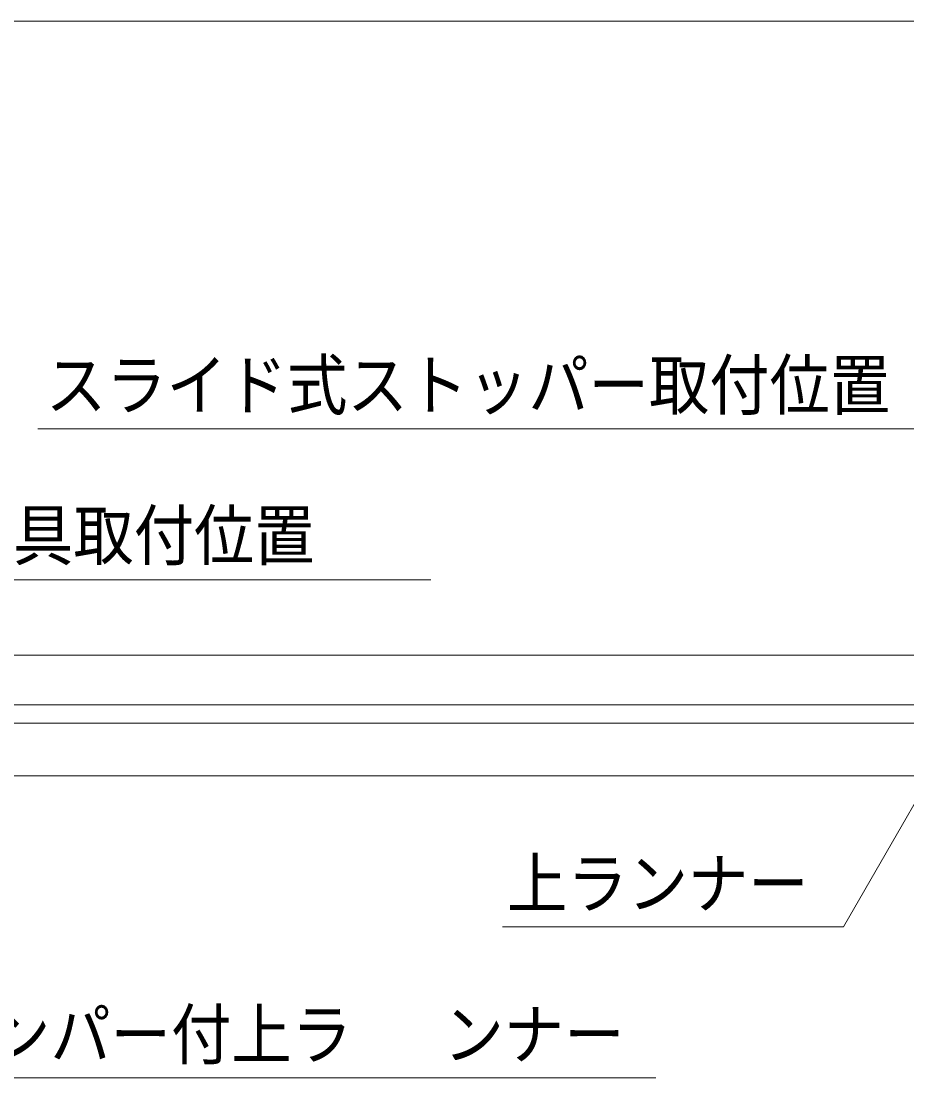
# Model space of a CAD drawing. Units: millimetres, scale not verified. Extents: x -6062 to 6062, y -3045 to 3045.
# Drawn here: x -3986 to -3400, y 120 to 820 of the extents above; entities that cross this region are included whole.
import ezdxf
from ezdxf.enums import TextEntityAlignment as Align

# ---------------------------------------------------------------- set-up
doc = ezdxf.new("R2010")
doc.units = ezdxf.units.MM
doc.header["$LTSCALE"] = 20
for name, color, linetype, lineweight in [('0-1_3一般', 7, 'Continuous', 9), ('0-2_2寸法-3', 7, 'Continuous', 9), ('0-3_2寸法-1', 7, 'Continuous', 9)]:
    doc.layers.add(name, color=color, linetype=linetype, lineweight=lineweight)
doc.styles.add('ＭＳ ゴシック', font='')
doc.styles.get('ＭＳ ゴシック').set_extended_font_data('MS Gothic')

# ---------------------------------------------------------------- blocks, each defined once
blk = doc.blocks.new('グループ-25')
at = {"layer": '0-1_3一般'}
for p, q in [((17030, 8000), (-77990, 8000)), ((-77990, 7340), (17030, 7340)), ((-30320, 7100), (-54320, 7100)), ((-30640, 6400), (-54000, 6400))]:
    blk.add_line(p, q, dxfattribs=at)
blk = doc.blocks.new('グループ-26')
at = {"layer": '0-1_3一般'}
blk.add_line((18736.5, 8000), (-79863.5, 8000), dxfattribs=at)
blk = doc.blocks.new('グループ-27')
at = {"layer": '0-1_3一般'}
for name in ['グループ-26', 'グループ-25']:
    blk.add_blockref(name, (0, 0), dxfattribs=at)

msp = doc.modelspace()

# ---------------------------------------------------------------- linework, layer by layer
at = {"layer": '0-2_2寸法-3'}
for points in [[(-3267.5, 392), (-3358.72, 550), (-3975.5, 550)], [(-4350.5, 391.8), (-4316.9, 450), (-3714.97, 450)], [(-3565.94, 120), (-4164.78, 120), (-4311.02, 373.3)], [(-3667.56, 220), (-3441.64, 220), (-3353.4, 372.84)]]:
    msp.add_lwpolyline(points, dxfattribs=at)
at = {"layer": '0-3_2寸法-1'}
msp.add_line((-941.21, 820), (-5681.79, 820), dxfattribs=at)

# ---------------------------------------------------------------- block references
at = {"layer": '0-1_3一般', "xscale": 0.05, "yscale": 0.05}
msp.add_blockref('グループ-27', (-1787.5, 0), dxfattribs=at)

# ---------------------------------------------------------------- texts
at = {"layer": '0-2_2寸法-3', "style": 'ＭＳ ゴシック', "width": 0.9}
for s, p in [('スライド式ストッパー取付位置', (-3970.06, 552.97)), ('スライド式受け金具取付位置', (-4311.5, 453.34)), ('上ランナー', (-3664.52, 222.77)), ('ダブルダンパー付上ラ', (-4166.88, 122.77)), ('ンナー', (-3706.57, 122.77))]:
    msp.add_text(s, height=32.55, dxfattribs=at).set_placement(p, align=Align.BOTTOM_LEFT)

doc.saveas('drawing.dxf')
